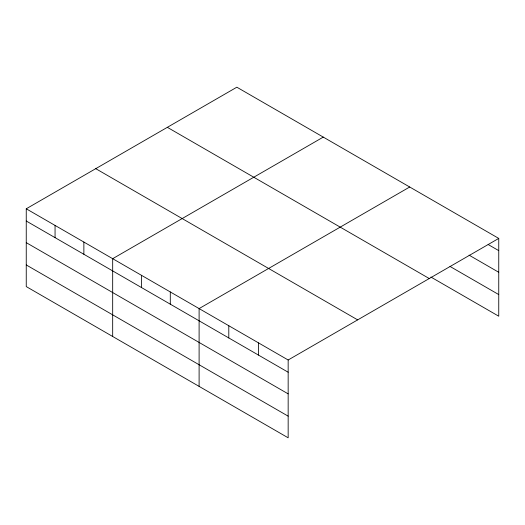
<?xml version="1.0" encoding="UTF-8"?>
<svg xmlns="http://www.w3.org/2000/svg" width="525" height="525" viewBox="0 0 525 525"><rect width="100%" height="100%" fill="white"/><g stroke="black" fill="none" stroke-linecap="round" stroke-linejoin="round"><path stroke-width="0.79" d="M26.25 208.793L288.159 359.999L288.159 437.798L26.25 286.584L26.25 208.793L236.841 87.203L498.75 238.416L498.75 316.207L430.9 277.043M323.269 137.104L112.678 258.687L112.678 336.486M409.703 187.005L199.106 308.588L199.106 386.38M288.159 359.999L498.75 238.416M488.152 244.519L498.75 250.635M469.068 255.137L498.75 272.278M449.984 266.418L498.75 294.571M167.344 127.326L429.253 278.539M95.747 168.669L357.656 319.876M26.25 221.012L288.159 372.225M26.25 242.648L288.159 393.862M26.25 264.948L288.159 416.154M258.477 342.864L258.477 355.084M228.795 325.723L228.795 337.949M170.297 291.952L170.297 304.178M141.487 275.323L141.487 287.543M83.869 242.058L83.869 254.277M55.059 225.422L55.059 237.648"/></g></svg>
